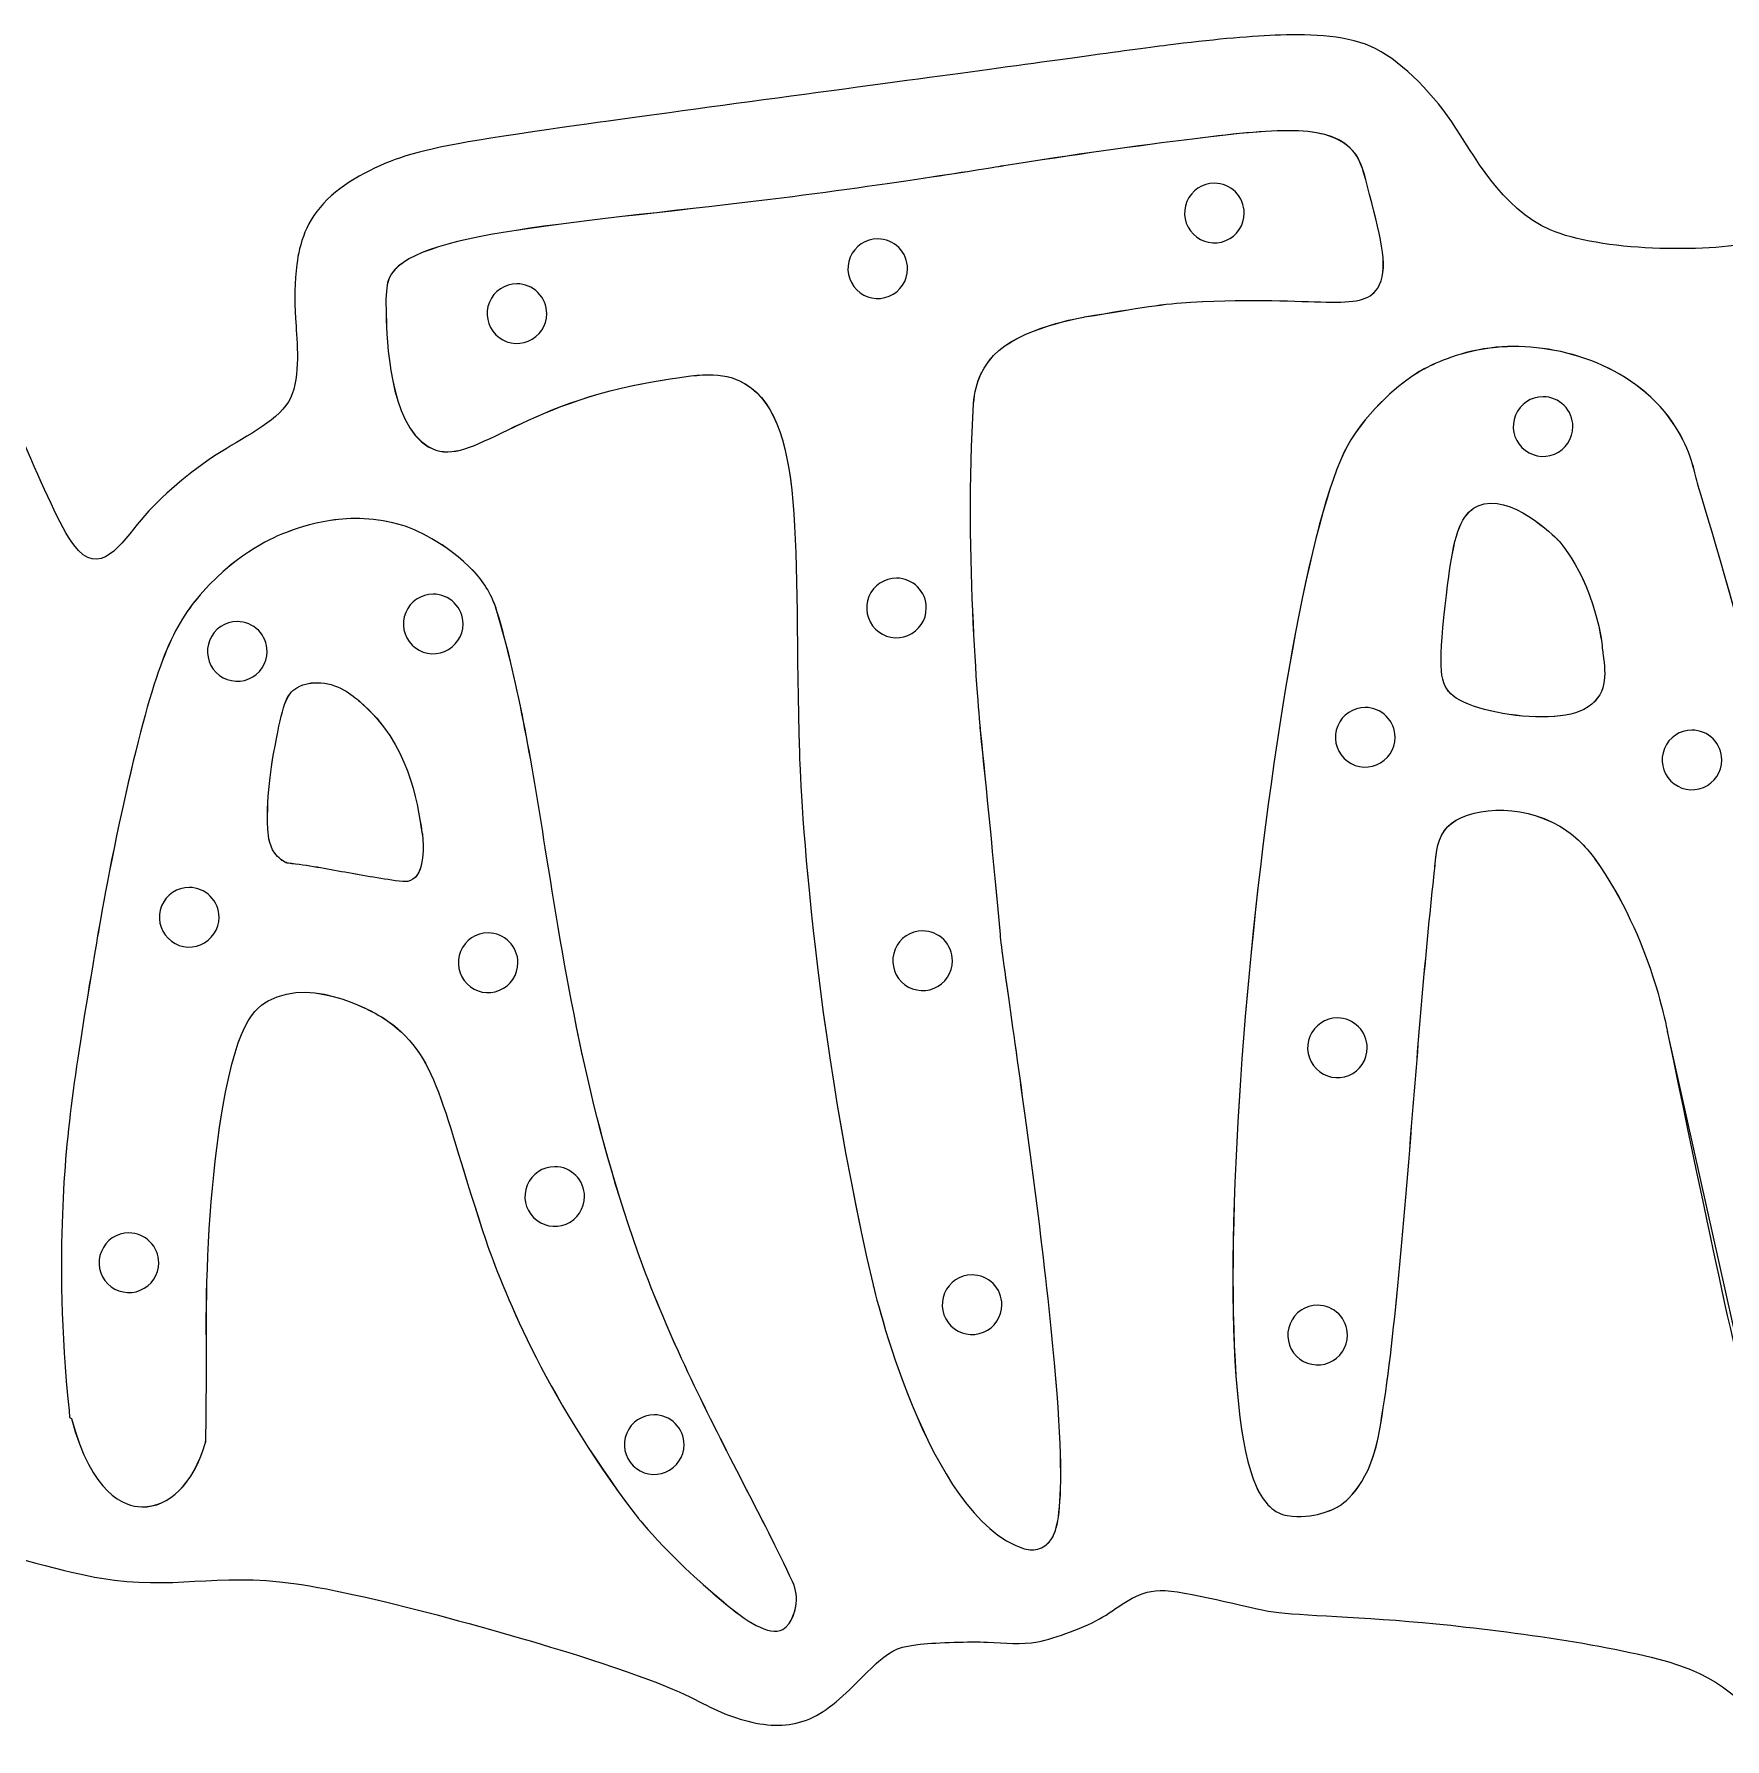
# Model space of a CAD drawing. Header units: millimetres. Extents: x 0 to 3585, y -971 to 31.
# Drawn here: x 59.52 to 84.28, y 0.72 to 25.68 of the extents above; entities that cross this region are included whole.
import ezdxf

# ---------------------------------------------------------------- set-up
doc = ezdxf.new("R2010")
doc.units = ezdxf.units.MM
for name, color, linetype in [('group_bulbs', 7, 'CONTINUOUS'), ('group_text', 7, 'CONTINUOUS'), ('Offset', 7, 'CONTINUOUS'), ('Outline', 7, 'CONTINUOUS')]:
    doc.layers.add(name, color=color, linetype=linetype)

msp = doc.modelspace()

# ---------------------------------------------------------------- linework, layer by layer
at = {"layer": 'group_bulbs', "color": 7}
for points in [[(76.801948, 23.494708)], [(71.872262, 22.680646)], [(66.588565, 22.022508)], [(81.614376, 20.369534)], [(65.362784, 17.480143)], [(72.147031, 17.71387)], [(62.49409, 17.078153)], [(79.010256, 15.821214)], [(83.794903, 15.489618)], [(61.789863, 13.186767)], [(66.166851, 12.520284)], [(72.529131, 12.550293)], [(78.603215, 11.275525)], [(67.141908, 9.098598)], [(60.906706, 8.129156)], [(73.253045, 7.515168)], [(78.313137, 7.070414)], [(68.598975, 5.466875)]]:
    msp.add_lwpolyline(points, close=True, dxfattribs=at)
for points in [[(76.801948, 23.494708), (76.625406, 23.494708), (76.466248, 23.388361), (76.398688, 23.225258)], [(77.110589, 23.366864), (77.028732, 23.448721), (76.917711, 23.494708), (76.801948, 23.494708)], [(76.398688, 23.225258), (76.331128, 23.062155), (76.368472, 22.874415), (76.493306, 22.749581)], [(77.238433, 23.058223), (77.238433, 23.173986), (77.192446, 23.285007), (77.110589, 23.366864)], [(76.968983, 22.654963), (77.132086, 22.722523), (77.238433, 22.881681), (77.238433, 23.058223)], [(76.493306, 22.749581), (76.61814, 22.624747), (76.80588, 22.587403), (76.968983, 22.654963)], [(71.872262, 22.680646), (71.69572, 22.680646), (71.536562, 22.574299), (71.469002, 22.411196)], [(72.180903, 22.552802), (72.099046, 22.634659), (71.988025, 22.680646), (71.872262, 22.680646)], [(72.308747, 22.244161), (72.308747, 22.359924), (72.26276, 22.470945), (72.180903, 22.552802)], [(71.469002, 22.411196), (71.401442, 22.248093), (71.438786, 22.060353), (71.56362, 21.935519)], [(72.039297, 21.840901), (72.2024, 21.908461), (72.308747, 22.067619), (72.308747, 22.244161)], [(66.588565, 22.022508), (66.412023, 22.022508), (66.252865, 21.916162), (66.185306, 21.753059)], [(66.897207, 21.894665), (66.81535, 21.976522), (66.704328, 22.022508), (66.588565, 22.022508)], [(66.185306, 21.753059), (66.117746, 21.589956), (66.15509, 21.402216), (66.279924, 21.277382)], [(67.02505, 21.586023), (67.02505, 21.701786), (66.979064, 21.812808), (66.897207, 21.894665)], [(71.56362, 21.935519), (71.688454, 21.810685), (71.876194, 21.773341), (72.039297, 21.840901)], [(66.755601, 21.182764), (66.918704, 21.250323), (67.02505, 21.409481), (67.02505, 21.586023)], [(66.279924, 21.277382), (66.404758, 21.152548), (66.592498, 21.115204), (66.755601, 21.182764)], [(81.614376, 20.369534), (81.437835, 20.369534), (81.278676, 20.263188), (81.211117, 20.100085)], [(81.923018, 20.241691), (81.841161, 20.323548), (81.730139, 20.369534), (81.614376, 20.369534)], [(82.050861, 19.933049), (82.050861, 20.048812), (82.004875, 20.159834), (81.923018, 20.241691)], [(81.211117, 20.100085), (81.143557, 19.936982), (81.180901, 19.749242), (81.305735, 19.624408)], [(81.781412, 19.52979), (81.944515, 19.597349), (82.050861, 19.756508), (82.050861, 19.933049)], [(81.305735, 19.624408), (81.430569, 19.499574), (81.618309, 19.46223), (81.781412, 19.52979)], [(65.362784, 17.480143), (65.186243, 17.480143), (65.027084, 17.373797), (64.959525, 17.210694)], [(65.671426, 17.3523), (65.589569, 17.434157), (65.478547, 17.480143), (65.362784, 17.480143)], [(72.147031, 17.71387), (71.970489, 17.71387), (71.811331, 17.607524), (71.743771, 17.444421)], [(72.455672, 17.586027), (72.373815, 17.667884), (72.262794, 17.71387), (72.147031, 17.71387)], [(72.583516, 17.277385), (72.583516, 17.393149), (72.537529, 17.50417), (72.455672, 17.586027)], [(65.799269, 17.043658), (65.799269, 17.159421), (65.753283, 17.270443), (65.671426, 17.3523)], [(71.743771, 17.444421), (71.676211, 17.281318), (71.713555, 17.093578), (71.838389, 16.968744)], [(72.314066, 16.874126), (72.477169, 16.941686), (72.583516, 17.100844), (72.583516, 17.277385)], [(62.49409, 17.078153), (62.317548, 17.078153), (62.15839, 16.971807), (62.09083, 16.808703)], [(62.802731, 16.950309), (62.720874, 17.032166), (62.609853, 17.078153), (62.49409, 17.078153)], [(64.959525, 17.210694), (64.891965, 17.047591), (64.929309, 16.859851), (65.054143, 16.735017)], [(65.52982, 16.640399), (65.692923, 16.707958), (65.799269, 16.867117), (65.799269, 17.043658)], [(62.09083, 16.808703), (62.023271, 16.6456), (62.060614, 16.45786), (62.185448, 16.333026)], [(62.930575, 16.641668), (62.930575, 16.757431), (62.884588, 16.868452), (62.802731, 16.950309)], [(65.054143, 16.735017), (65.178977, 16.610183), (65.366717, 16.572839), (65.52982, 16.640399)], [(71.838389, 16.968744), (71.963223, 16.84391), (72.150963, 16.806566), (72.314066, 16.874126)], [(62.661125, 16.238408), (62.824229, 16.305968), (62.930575, 16.465126), (62.930575, 16.641668)], [(62.185448, 16.333026), (62.310282, 16.208192), (62.498022, 16.170849), (62.661125, 16.238408)], [(79.010256, 15.821214), (78.833714, 15.821214), (78.674556, 15.714868), (78.606997, 15.551764)], [(79.318898, 15.69337), (79.237041, 15.775227), (79.126019, 15.821214), (79.010256, 15.821214)], [(78.606997, 15.551764), (78.539437, 15.388661), (78.576781, 15.200921), (78.701615, 15.076087)], [(79.446741, 15.384729), (79.446741, 15.500492), (79.400754, 15.611514), (79.318898, 15.69337)], [(83.794903, 15.489618), (83.618362, 15.489618), (83.459203, 15.383272), (83.391644, 15.220169)], [(84.103545, 15.361775), (84.021688, 15.443631), (83.910666, 15.489618), (83.794903, 15.489618)], [(79.177292, 14.981469), (79.340395, 15.049029), (79.446741, 15.208187), (79.446741, 15.384729)], [(84.231388, 15.053133), (84.231388, 15.168896), (84.185402, 15.279918), (84.103545, 15.361775)], [(78.701615, 15.076087), (78.826448, 14.951254), (79.014188, 14.91391), (79.177292, 14.981469)], [(83.391644, 15.220169), (83.324084, 15.057065), (83.361428, 14.869325), (83.486262, 14.744491)], [(83.961939, 14.649873), (84.125042, 14.717433), (84.231388, 14.876591), (84.231388, 15.053133)], [(83.486262, 14.744491), (83.611096, 14.619658), (83.798836, 14.582314), (83.961939, 14.649873)], [(61.789863, 13.186767), (61.613321, 13.186767), (61.454163, 13.080421), (61.386604, 12.917317)], [(62.098505, 13.058923), (62.016648, 13.14078), (61.905626, 13.186767), (61.789863, 13.186767)], [(62.226348, 12.750282), (62.226348, 12.866045), (62.180361, 12.977066), (62.098505, 13.058923)], [(61.386604, 12.917317), (61.319044, 12.754214), (61.356388, 12.566474), (61.481222, 12.44164)], [(61.956899, 12.347022), (62.120002, 12.414582), (62.226348, 12.57374), (62.226348, 12.750282)], [(66.166851, 12.520284), (65.990309, 12.520284), (65.831151, 12.413938), (65.763591, 12.250834)], [(66.475492, 12.39244), (66.393636, 12.474297), (66.282614, 12.520284), (66.166851, 12.520284)], [(72.529131, 12.550293), (72.35259, 12.550293), (72.193431, 12.443947), (72.125872, 12.280844)], [(72.837773, 12.42245), (72.755916, 12.504306), (72.644894, 12.550293), (72.529131, 12.550293)], [(61.481222, 12.44164), (61.606055, 12.316806), (61.793795, 12.279463), (61.956899, 12.347022)], [(65.763591, 12.250834), (65.696032, 12.087731), (65.733376, 11.899991), (65.858209, 11.775157)], [(66.603336, 12.083799), (66.603336, 12.199562), (66.557349, 12.310584), (66.475492, 12.39244)], [(72.125872, 12.280844), (72.058312, 12.11774), (72.095656, 11.93), (72.22049, 11.805167)], [(72.965616, 12.113808), (72.965616, 12.229571), (72.91963, 12.340593), (72.837773, 12.42245)], [(66.333886, 11.680539), (66.49699, 11.748099), (66.603336, 11.907257), (66.603336, 12.083799)], [(72.696167, 11.710549), (72.85927, 11.778108), (72.965616, 11.937266), (72.965616, 12.113808)], [(65.858209, 11.775157), (65.983043, 11.650324), (66.170783, 11.61298), (66.333886, 11.680539)], [(72.22049, 11.805167), (72.345324, 11.680333), (72.533064, 11.642989), (72.696167, 11.710549)], [(78.603215, 11.275525), (78.426673, 11.275525), (78.267515, 11.169179), (78.199955, 11.006075)], [(78.911856, 11.147681), (78.829999, 11.229538), (78.718978, 11.275525), (78.603215, 11.275525)], [(78.199955, 11.006075), (78.132395, 10.842972), (78.169739, 10.655232), (78.294573, 10.530398)], [(79.0397, 10.83904), (79.0397, 10.954803), (78.993713, 11.065824), (78.911856, 11.147681)], [(78.77025, 10.43578), (78.933353, 10.50334), (79.0397, 10.662498), (79.0397, 10.83904)], [(78.294573, 10.530398), (78.419407, 10.405564), (78.607147, 10.368221), (78.77025, 10.43578)], [(67.141908, 9.098598), (66.965366, 9.098598), (66.806208, 8.992251), (66.738648, 8.829148)], [(67.450549, 8.970754), (67.368692, 9.052611), (67.257671, 9.098598), (67.141908, 9.098598)], [(66.738648, 8.829148), (66.671089, 8.666045), (66.708432, 8.478305), (66.833266, 8.353471)], [(67.578393, 8.662113), (67.578393, 8.777876), (67.532406, 8.888897), (67.450549, 8.970754)], [(67.308943, 8.258853), (67.472047, 8.326413), (67.578393, 8.485571), (67.578393, 8.662113)], [(66.833266, 8.353471), (66.9581, 8.228637), (67.14584, 8.191294), (67.308943, 8.258853)], [(60.906706, 8.129156), (60.730164, 8.129156), (60.571006, 8.02281), (60.503446, 7.859706)], [(61.215347, 8.001312), (61.13349, 8.083169), (61.022469, 8.129156), (60.906706, 8.129156)], [(61.343191, 7.692671), (61.343191, 7.808434), (61.297204, 7.919455), (61.215347, 8.001312)], [(60.503446, 7.859706), (60.435886, 7.696603), (60.47323, 7.508863), (60.598064, 7.384029)], [(61.073741, 7.289411), (61.236844, 7.356971), (61.343191, 7.516129), (61.343191, 7.692671)], [(73.253045, 7.515168), (73.076503, 7.515168), (72.917345, 7.408822), (72.849786, 7.245719)], [(73.561687, 7.387324), (73.47983, 7.469181), (73.368808, 7.515168), (73.253045, 7.515168)], [(60.598064, 7.384029), (60.722898, 7.259195), (60.910638, 7.221852), (61.073741, 7.289411)], [(72.849786, 7.245719), (72.782226, 7.082615), (72.81957, 6.894875), (72.944404, 6.770041)], [(73.68953, 7.078683), (73.68953, 7.194446), (73.643543, 7.305468), (73.561687, 7.387324)], [(73.420081, 6.675423), (73.583184, 6.742983), (73.68953, 6.902141), (73.68953, 7.078683)], [(78.313137, 7.070414), (78.136595, 7.070414), (77.977437, 6.964068), (77.909878, 6.800965)], [(78.621779, 6.942571), (78.539922, 7.024428), (78.4289, 7.070414), (78.313137, 7.070414)], [(72.944404, 6.770041), (73.069237, 6.645208), (73.256977, 6.607864), (73.420081, 6.675423)], [(77.909878, 6.800965), (77.842318, 6.637862), (77.879662, 6.450122), (78.004496, 6.325288)], [(78.749622, 6.633929), (78.749622, 6.749692), (78.703636, 6.860714), (78.621779, 6.942571)], [(78.480173, 6.23067), (78.643276, 6.298229), (78.749622, 6.457388), (78.749622, 6.633929)], [(78.004496, 6.325288), (78.12933, 6.200454), (78.317069, 6.16311), (78.480173, 6.23067)], [(68.598975, 5.466875), (68.422433, 5.466875), (68.263275, 5.360529), (68.195715, 5.197425)], [(68.907616, 5.339031), (68.82576, 5.420888), (68.714738, 5.466875), (68.598975, 5.466875)], [(69.03546, 5.03039), (69.03546, 5.146153), (68.989473, 5.257175), (68.907616, 5.339031)], [(68.195715, 5.197425), (68.128156, 5.034322), (68.1655, 4.846582), (68.290333, 4.721748)], [(68.766011, 4.62713), (68.929114, 4.69469), (69.03546, 4.853848), (69.03546, 5.03039)], [(68.290333, 4.721748), (68.415167, 4.596914), (68.602907, 4.559571), (68.766011, 4.62713)]]:
    msp.add_open_spline(points, degree=3, dxfattribs=at)
at = {"layer": 'group_text', "color": 7}
for points in [[(73.720592, 23.749863)], [(79.074417, 23.331251)], [(79.898421, 20.788735)], [(82.211802, 15.791832)], [(65.097189, 13.333039)], [(66.137109, 8.010059)], [(69.904615, 4.462875)]]:
    msp.add_lwpolyline(points, close=True, dxfattribs=at)
for points in [[(64.94737, 13.271348), (64.920931, 13.271348)], [(83.436792, 11.059316), (85.124459, 3.506677)], [(62.043526, 6.370863), (62.043526, 6.379676), (62.043526, 6.401709)], [(60.029783, 5.529233), (60.038596, 5.427885), (60.065034, 5.414666)]]:
    msp.add_lwpolyline(points, dxfattribs=at)
for points in [[(78.858501, 23.934933), (78.514799, 24.366764), (77.774517, 24.300668), (76.518681, 24.146442)], [(76.518681, 24.146442), (75.663832, 24.040688), (74.729667, 23.908495), (73.720592, 23.749863)], [(73.720592, 23.749863), (73.69856, 23.745456), (72.054958, 23.472257), (70.296788, 23.256342)], [(79.074417, 23.331251), (78.990694, 23.657328), (78.94663, 23.820366), (78.858501, 23.934933)], [(70.296788, 23.256342), (67.177029, 22.872981), (64.863648, 22.758414), (64.696203, 22.040164)], [(79.19339, 21.960848), (79.360835, 22.216422), (79.250674, 22.648253), (79.074417, 23.331251)], [(64.696203, 22.040164), (64.674171, 21.938816), (64.665358, 21.811029), (64.674171, 21.555456)], [(76.456991, 21.753745), (78.334135, 21.855094), (78.94663, 21.586301), (79.19339, 21.960848)], [(74.901518, 21.53783), (75.694677, 21.670023), (76.091257, 21.73612), (76.456991, 21.753745)], [(64.674171, 21.555456), (64.682983, 21.238192), (64.713829, 19.973544), (65.291072, 19.638654)], [(73.566367, 20.973806), (73.940914, 21.379198), (74.901518, 21.53783), (74.901518, 21.53783)], [(73.381296, 20.700606), (73.381296, 20.700606), (73.451799, 20.846019), (73.566367, 20.973806)], [(80.929528, 21.092779), (80.413974, 21.044309), (80.039427, 20.859238), (79.898421, 20.788735)], [(83.511702, 19.995576), (82.908019, 20.863645), (81.779971, 21.172095), (80.929528, 21.092779)], [(68.468115, 20.568413), (69.177552, 20.6962), (69.534474, 20.749077), (69.847331, 20.603665)], [(79.801479, 20.735858), (79.620815, 20.62129), (79.158139, 20.29962), (78.801217, 19.740002)], [(79.898421, 20.788735), (79.863169, 20.771109), (79.832324, 20.753484), (79.801479, 20.735858)], [(65.291072, 19.638654), (65.877129, 19.294952), (66.516063, 20.211491), (68.468115, 20.568413)], [(69.847331, 20.603665), (70.851999, 20.123363), (70.636084, 18.180123), (70.724213, 15.157305)], [(73.275541, 20.264369), (73.288761, 20.43622), (73.324012, 20.577226), (73.381296, 20.700606)], [(73.37689, 15.487788), (73.37689, 15.487788), (73.130129, 18.083181), (73.275541, 20.264369)], [(83.864217, 19.145133), (83.828965, 19.308171), (83.749649, 19.651874), (83.511702, 19.995576)], [(78.801217, 19.740002), (77.712827, 18.025897), (76.456991, 6.56034), (77.413189, 4.423217)], [(80.665141, 18.774992), (81.127818, 18.977688), (81.788784, 18.316722), (81.828442, 18.277064)], [(83.881843, 19.079036), (83.877436, 19.092256), (83.87303, 19.114288), (83.864217, 19.145133)], [(86.26132, 9.825512), (85.437316, 13.615051), (84.366551, 17.51475), (83.881843, 19.079036)], [(64.916525, 18.484167), (64.132178, 18.726521), (63.453587, 18.475354), (63.198013, 18.378412)], [(80.528542, 18.67805), (80.5682, 18.717708), (80.607858, 18.748553), (80.665141, 18.774992)], [(65.965258, 17.805575), (65.546646, 18.241813), (65.079563, 18.435696), (64.916525, 18.484167)], [(80.180433, 17.307648), (80.277375, 18.17131), (80.352284, 18.506199), (80.528542, 18.67805)], [(63.198013, 18.378412), (63.070226, 18.329942), (62.515015, 18.105213), (61.990649, 17.51475)], [(81.828442, 18.277064), (81.828442, 18.277064), (82.299931, 17.787949), (82.462969, 16.840565)], [(66.295741, 17.232738), (66.229644, 17.448654), (66.115076, 17.646943), (65.965258, 17.805575)], [(61.990649, 17.51475), (61.554411, 17.025635), (61.298838, 16.470424), (60.897852, 14.721067)], [(67.022803, 13.645896), (66.820107, 14.923763), (66.626224, 16.131128), (66.295741, 17.232738)], [(80.299407, 15.990122), (80.096711, 16.157567), (80.079085, 16.369076), (80.180433, 17.307648)], [(82.462969, 16.840565), (82.480595, 16.739217), (82.485001, 16.633462), (82.493814, 16.589398)], [(82.493814, 16.589398), (82.529065, 16.302979), (82.57313, 15.990122), (82.211802, 15.791832)], [(63.048194, 15.258653), (63.158355, 15.844709), (63.20242, 16.007748), (63.365458, 16.109096)], [(63.365458, 16.109096), (63.484432, 16.179599), (63.607812, 16.184005), (63.660689, 16.184005)], [(63.660689, 16.184005), (63.960327, 16.188412), (64.180649, 15.998935), (64.295217, 15.901993)], [(81.599307, 15.681671), (81.101379, 15.681671), (80.510916, 15.813864), (80.299407, 15.990122)], [(64.295217, 15.901993), (65.004654, 15.289498), (65.128034, 14.456681), (65.198537, 13.989598)], [(82.211802, 15.791832), (82.070796, 15.716923), (81.846067, 15.681671), (81.599307, 15.681671)], [(73.667715, 12.495815), (73.566367, 13.632677), (73.465018, 14.619719), (73.37689, 15.487788)], [(62.94244, 14.038069), (62.911595, 14.553623), (63.021756, 15.130866), (63.048194, 15.258653)], [(70.724213, 15.157305), (70.724213, 15.157305), (70.825561, 11.54843), (71.803791, 7.371125)], [(60.897852, 14.721067), (60.642278, 13.615051), (60.496865, 12.751389), (60.430769, 12.372435)], [(80.215684, 14.073321), (80.497697, 14.359739), (81.27323, 14.430242), (81.859287, 14.082133)], [(63.083446, 13.641489), (62.964472, 13.760463), (62.946846, 13.927908), (62.94244, 14.038069)], [(65.198537, 13.989598), (65.20735, 13.985192), (65.264634, 13.50489), (65.097189, 13.333039)], [(80.03502, 13.526922), (80.04824, 13.694367), (80.065866, 13.919095), (80.215684, 14.073321)], [(81.859287, 14.082133), (82.150112, 13.910282), (82.308743, 13.68996), (82.37484, 13.601831)], [(63.242078, 13.540141), (63.20242, 13.544548), (63.140729, 13.579799), (63.083446, 13.641489)], [(64.070488, 13.407948), (63.801695, 13.456419), (63.52409, 13.509296), (63.242078, 13.540141)], [(68.432864, 7.648731), (67.644111, 9.781448), (67.313628, 11.834849), (67.022803, 13.645896)], [(80.026208, 13.438793), (80.030614, 13.465232), (80.030614, 13.49167), (80.03502, 13.526922)], [(82.37484, 13.601831), (83.207657, 12.438531), (83.436792, 11.059316), (83.436792, 11.059316)], [(64.920931, 13.271348), (64.630106, 13.3066), (64.348094, 13.359477), (64.070488, 13.407948)], [(65.097189, 13.333039), (65.057531, 13.293381), (65.004654, 13.271348), (64.94737, 13.271348)], [(79.704537, 9.86517), (79.801479, 11.081348), (79.902827, 12.34159), (80.026208, 13.438793)], [(73.835159, 11.248793), (73.751437, 11.852475), (73.680934, 12.332777), (73.667715, 12.495815)], [(60.430769, 12.372435), (60.139944, 10.631891), (59.981312, 9.684506), (59.932841, 8.402232)], [(62.946846, 11.526398), (63.629844, 11.905352), (64.581635, 11.306076), (64.6257, 11.279638)], [(62.193345, 9.371649), (62.413667, 11.076941), (62.691273, 11.385392), (62.946846, 11.526398)], [(64.6257, 11.279638), (65.445298, 10.750865), (65.471736, 9.988551), (66.137109, 8.010059)], [(74.412403, 6.732192), (74.258178, 8.270039), (74.002604, 10.06346), (73.835159, 11.248793)], [(79.197797, 5.128247), (79.409306, 6.216638), (79.550312, 7.988027), (79.704537, 9.86517)], [(62.043526, 6.401709), (62.030307, 7.186055), (62.061152, 8.344949), (62.193345, 9.371649)], [(59.932841, 8.402232), (59.906403, 7.688389), (59.906403, 6.705753), (60.029783, 5.529233)], [(66.137109, 8.010059), (66.361837, 7.366719), (66.961113, 5.79362), (68.318296, 4.013418)], [(69.904615, 4.462875), (69.393468, 5.45873), (68.864695, 6.485431), (68.432864, 7.648731)], [(71.803791, 7.371125), (71.803791, 7.371125), (72.592543, 3.956134), (74.015823, 3.506677)], [(74.3419, 3.568368), (74.469687, 3.674122), (74.703228, 3.872412), (74.412403, 6.732192)], [(62.039119, 5.599736), (62.043526, 5.912594), (62.043526, 6.291548), (62.043526, 6.370863)], [(62.0259, 5.044525), (62.034713, 5.070964), (62.034713, 5.097402), (62.039119, 5.599736)], [(60.065034, 5.414666), (60.360266, 4.304243), (60.836161, 4.123579), (61.096141, 4.119173)], [(61.096141, 4.119173), (61.497127, 4.11036), (61.849643, 4.462875), (62.0259, 5.044525)], [(78.598521, 4.114766), (78.655805, 4.145611), (79.052384, 4.387965), (79.197797, 5.128247)], [(70.622865, 3.026375), (70.402543, 3.502271), (70.160188, 3.969354), (69.904615, 4.462875)], [(77.413189, 4.423217), (77.527756, 4.167643), (77.681981, 4.022231), (77.867052, 3.991386)], [(68.318296, 4.013418), (68.318296, 4.013418), (68.767753, 3.422955), (69.61379, 2.726738)], [(77.867052, 3.991386), (78.250412, 3.929696), (78.558863, 4.092734), (78.598521, 4.114766)], [(74.015823, 3.506677), (74.055481, 3.493458), (74.095139, 3.489052), (74.130391, 3.489052)], [(74.130391, 3.489052), (74.209707, 3.489052), (74.28021, 3.51549), (74.3419, 3.568368)], [(70.671335, 2.660641), (70.693368, 2.779615), (70.680148, 2.907402), (70.622865, 3.026375)], [(69.61379, 2.726738), (69.93546, 2.457945), (70.279162, 2.215591), (70.481859, 2.325752)], [(70.481859, 2.325752), (70.627271, 2.405067), (70.671335, 2.647422), (70.671335, 2.660641)]]:
    msp.add_open_spline(points, degree=3, dxfattribs=at)
at = {"layer": 'Offset', "color": 7}
for points in [[(78.031129, 24.260348)], [(80.930096, 21.091979)], [(80.664604, 18.774756)], [(63.858403, 18.558066)], [(63.661224, 16.18423)]]:
    msp.add_lwpolyline(points, close=True, dxfattribs=at)
for points in [[(64.9477, 13.271596), (64.920372, 13.271596)], [(62.04289, 6.370683), (62.04289, 6.380444), (62.04289, 6.401918)], [(60.03019, 5.529299), (60.037998, 5.427786), (60.065331, 5.414121)]]:
    msp.add_lwpolyline(points, dxfattribs=at)
for points in [[(78.031129, 24.260348), (77.646116, 24.278524), (77.146114, 24.224234), (76.518197, 24.147122)], [(78.858847, 23.934336), (78.686996, 24.150251), (78.416141, 24.242171), (78.031129, 24.260348)], [(76.518197, 24.147122), (75.663353, 24.041368), (74.729814, 23.909463), (73.720741, 23.750832)], [(73.720741, 23.750832), (73.698709, 23.746426), (72.054804, 23.472849), (70.296641, 23.256934)], [(79.073585, 23.331116), (78.989863, 23.657192), (78.946975, 23.819769), (78.858847, 23.934336)], [(70.296641, 23.256934), (67.176885, 22.873574), (64.863317, 22.758981), (64.695873, 22.040733)], [(79.192669, 21.960694), (79.360114, 22.216267), (79.249843, 22.648119), (79.073585, 23.331116)], [(64.695873, 22.040733), (64.673841, 21.939385), (64.665583, 21.810216), (64.674396, 21.554643)], [(76.457679, 21.753764), (78.33482, 21.855112), (78.945909, 21.586147), (79.192669, 21.960694)], [(74.901802, 21.537074), (75.69496, 21.669267), (76.091949, 21.736139), (76.457679, 21.753764)], [(64.674396, 21.554643), (64.683209, 21.23738), (64.71404, 19.974456), (65.291283, 19.639567)], [(73.56652, 20.972897), (73.941067, 21.378289), (74.901802, 21.537074), (74.901802, 21.537074)], [(73.381066, 20.701546), (73.381066, 20.701546), (73.451953, 20.845111), (73.56652, 20.972897)], [(80.930096, 21.091979), (80.414543, 21.043509), (80.038405, 20.859897), (79.897399, 20.789394)], [(83.510861, 19.994861), (82.907184, 20.862928), (81.780538, 21.171295), (80.930096, 21.091979)], [(68.467459, 20.568799), (69.176895, 20.696585), (69.534786, 20.74935), (69.847643, 20.603938)], [(79.801744, 20.736685), (79.621081, 20.622118), (79.157202, 20.298744), (78.800281, 19.739127)], [(79.897399, 20.789394), (79.862148, 20.771768), (79.832589, 20.754311), (79.801744, 20.736685)], [(65.291283, 19.639567), (65.877339, 19.295865), (66.515409, 20.211878), (68.467459, 20.568799)], [(69.847643, 20.603938), (70.852306, 20.123637), (70.636038, 18.180201), (70.724167, 15.15739)], [(73.275647, 20.264261), (73.288866, 20.436111), (73.323783, 20.578166), (73.381066, 20.701546)], [(73.377162, 15.487306), (73.377162, 15.487306), (73.130234, 18.083077), (73.275647, 20.264261)], [(83.864204, 19.145669), (83.828953, 19.308706), (83.748809, 19.65116), (83.510861, 19.994861)], [(78.800281, 19.739127), (77.711896, 18.025026), (76.456097, 6.559539), (77.412289, 4.42242)], [(80.664604, 18.774756), (81.127279, 18.977452), (81.788438, 18.316612), (81.828096, 18.276954)], [(83.881773, 19.079295), (83.877366, 19.092514), (83.873017, 19.114824), (83.864204, 19.145669)], [(86.261468, 9.82602), (85.437465, 13.61555), (84.366481, 17.515012), (83.881773, 19.079295)], [(80.527951, 18.677148), (80.567609, 18.716806), (80.60732, 18.748318), (80.664604, 18.774756)], [(63.85839, 18.558066), (63.558753, 18.513451), (63.326344, 18.426937), (63.198557, 18.378466)], [(64.916481, 18.483884), (64.524308, 18.60506), (64.158041, 18.602681), (63.858403, 18.558066)], [(65.964794, 17.806482), (65.546182, 18.242718), (65.079519, 18.435413), (64.916481, 18.483884)], [(80.180464, 17.306727), (80.277406, 18.170387), (80.351694, 18.505297), (80.527951, 18.677148)], [(63.198557, 18.378466), (63.070771, 18.329996), (62.514533, 18.10607), (61.990167, 17.515608)], [(81.828096, 18.276954), (81.828096, 18.276954), (82.29951, 17.787541), (82.462548, 16.840158)], [(66.294708, 17.232544), (66.228611, 17.448459), (66.114613, 17.64785), (65.964794, 17.806482)], [(61.990167, 17.515608), (61.55393, 17.026495), (61.297939, 16.469457), (60.896953, 14.720104)], [(67.022867, 13.646412), (66.820171, 14.924277), (66.625191, 16.130936), (66.294708, 17.232544)], [(80.299548, 15.990966), (80.096852, 16.15841), (80.079116, 16.368157), (80.180464, 17.306727)], [(82.462548, 16.840158), (82.480174, 16.73881), (82.484972, 16.634345), (82.493785, 16.590281)], [(82.493785, 16.590281), (82.529037, 16.303863), (82.572048, 15.990134), (82.21072, 15.791845)], [(63.048241, 15.258903), (63.158401, 15.844958), (63.201457, 16.0087), (63.36449, 16.110048)], [(63.36449, 16.110048), (63.483464, 16.180551), (63.608347, 16.18423), (63.661224, 16.18423)], [(63.661224, 16.18423), (63.960857, 16.188637), (64.181109, 15.998107), (64.295676, 15.901166)], [(81.599689, 15.682523), (81.101766, 15.682523), (80.511057, 15.814708), (80.299548, 15.990966)], [(64.295676, 15.901166), (65.005112, 15.288672), (65.127073, 14.457075), (65.197576, 13.989994)], [(82.21072, 15.791845), (82.069714, 15.716935), (81.846449, 15.682523), (81.599689, 15.682523)], [(73.668035, 12.496586), (73.566687, 13.633444), (73.465291, 14.619239), (73.377162, 15.487306)], [(62.942825, 14.038798), (62.91198, 14.55435), (63.021802, 15.131116), (63.048241, 15.258903)], [(70.724167, 15.15739), (70.724167, 15.15739), (70.825484, 11.547489), (71.803712, 7.370193)], [(60.896953, 14.720104), (60.64138, 13.61409), (60.496483, 12.7506), (60.430386, 12.371647)], [(80.215606, 14.073937), (80.497617, 14.360355), (81.273273, 14.429853), (81.859329, 14.081745)], [(63.083382, 13.640556), (62.964408, 13.759529), (62.947232, 13.928637), (62.942825, 14.038798)], [(65.197576, 13.989994), (65.206389, 13.985587), (65.265462, 13.503964), (65.098017, 13.332113)], [(80.034052, 13.52733), (80.047271, 13.694774), (80.065787, 13.919712), (80.215606, 14.073937)], [(81.859329, 14.081745), (82.150154, 13.909895), (82.308605, 13.689641), (82.374701, 13.601512)], [(63.241507, 13.540995), (63.201849, 13.545402), (63.140666, 13.578865), (63.083382, 13.640556)], [(64.071177, 13.408248), (63.802384, 13.456718), (63.523519, 13.51015), (63.241507, 13.540995)], [(68.432331, 7.649353), (67.643584, 9.782066), (67.313692, 11.835369), (67.022867, 13.646412)], [(80.026243, 13.439482), (80.03065, 13.465921), (80.029636, 13.492079), (80.034052, 13.52733)], [(82.374701, 13.601512), (83.207518, 12.438214), (83.436679, 11.05979), (83.436679, 11.05979)], [(64.920372, 13.271596), (64.629547, 13.306847), (64.348782, 13.359777), (64.071177, 13.408248)], [(65.098017, 13.332113), (65.058359, 13.292455), (65.004984, 13.271596), (64.9477, 13.271596)], [(79.704137, 9.865063), (79.801079, 11.081238), (79.902863, 12.342281), (80.026243, 13.439482)], [(73.835921, 11.24915), (73.752198, 11.852831), (73.681255, 12.333547), (73.668035, 12.496586)], [(60.430386, 12.371647), (60.139562, 10.631107), (59.981053, 9.685161), (59.932583, 8.40289)], [(62.946743, 11.526358), (63.62974, 11.905311), (64.581543, 11.306823), (64.625608, 11.280385)], [(62.193207, 9.371165), (62.413529, 11.076454), (62.69117, 11.385352), (62.946743, 11.526358)], [(64.625608, 11.280385), (65.4452, 10.751613), (65.471211, 9.988991), (66.136583, 8.010504)], [(74.411811, 6.731834), (74.257586, 8.269678), (74.003365, 10.063821), (73.835921, 11.24915)], [(83.436679, 11.05979), (84.322372, 6.798772), (84.323337, 6.798457), (85.125304, 3.506853)], [(79.198525, 5.129105), (79.410034, 6.217493), (79.549912, 7.987924), (79.704137, 9.865063)], [(62.04289, 6.401918), (62.029671, 7.186262), (62.061014, 8.344467), (62.193207, 9.371165)], [(59.932583, 8.40289), (59.906144, 7.689048), (59.906809, 6.705816), (60.03019, 5.529299)], [(66.136583, 8.010504), (66.361311, 7.367165), (66.961926, 5.794615), (68.319108, 4.014417)], [(69.904266, 4.463415), (69.393124, 5.459269), (68.864162, 6.486055), (68.432331, 7.649353)], [(71.803712, 7.370193), (71.803712, 7.370193), (72.592244, 3.956309), (74.015518, 3.506853)], [(74.341532, 3.569323), (74.469319, 3.675077), (74.702635, 3.872061), (74.411811, 6.731834)], [(62.038969, 5.599577), (62.043375, 5.912434), (62.04289, 6.291368), (62.04289, 6.370683)], [(62.025304, 5.045162), (62.034117, 5.0716), (62.034562, 5.097244), (62.038969, 5.599577)], [(60.065331, 5.414121), (60.360562, 4.303701), (60.836096, 4.124241), (61.096075, 4.119834)], [(61.096075, 4.119834), (61.497061, 4.111021), (61.849047, 4.463513), (62.025304, 5.045162)], [(78.599211, 4.113977), (78.656494, 4.144823), (79.053113, 4.388824), (79.198525, 5.129105)], [(70.622664, 3.02662), (70.402343, 3.502515), (70.159839, 3.969895), (69.904266, 4.463415)], [(77.412289, 4.42242), (77.526856, 4.166847), (77.682077, 4.021836), (77.867148, 3.990991)], [(68.319108, 4.014417), (68.319108, 4.014417), (68.767361, 3.422202), (69.613392, 2.725986)], [(77.867148, 3.990991), (78.250507, 3.929301), (78.559553, 4.091945), (78.599211, 4.113977)], [(74.015518, 3.506853), (74.055176, 3.493634), (74.095446, 3.489284), (74.130698, 3.489284)], [(74.130698, 3.489284), (74.210014, 3.489284), (74.279842, 3.516446), (74.341532, 3.569323)], [(70.67147, 2.661565), (70.693502, 2.780538), (70.679948, 2.907646), (70.622664, 3.02662)], [(69.613392, 2.725986), (69.935062, 2.457194), (70.279412, 2.215631), (70.482108, 2.325792)], [(70.482108, 2.325792), (70.62752, 2.405108), (70.67147, 2.648345), (70.67147, 2.661565)]]:
    msp.add_open_spline(points, degree=3, dxfattribs=at)
at = {"layer": 'Outline', "color": 7}
for points in [[(76.119612, 25.515387), (75.495382, 25.436616), (74.409472, 25.282803), (72.783597, 25.062345)], [(77.691957, 25.660814), (77.274954, 25.643661), (76.743837, 25.594158), (76.119612, 25.515387)], [(79.090209, 25.498673), (78.692964, 25.67419), (78.108965, 25.677967), (77.691957, 25.660814)], [(80.277401, 24.392731), (79.953065, 24.865493), (79.487454, 25.323156), (79.090209, 25.498673)], [(72.783597, 25.062345), (71.157727, 24.841888), (68.364921, 24.469759), (67.055719, 24.282093)], [(67.055719, 24.282093), (65.746517, 24.094427), (65.204816, 23.987116), (64.806703, 23.841086)], [(81.720624, 22.811692), (80.996307, 23.122371), (80.601741, 23.919968), (80.277401, 24.392731)], [(64.806703, 23.841086), (64.40859, 23.695055), (63.968699, 23.454949), (63.705168, 23.140851)], [(63.705168, 23.140851), (63.441636, 22.826753), (63.37984, 22.467816), (63.354406, 22.211858)], [(84.729676, 22.635665), (83.984279, 22.47113), (82.444946, 22.501012), (81.720624, 22.811692)], [(63.354406, 22.211858), (63.328972, 21.9559), (63.334242, 21.699219), (63.353789, 21.404163)], [(60.098796, 18.201192), (59.721834, 18.711247), (59.037078, 20.607323), (58.559001, 21.497305)], [(63.353789, 21.404163), (63.373336, 21.109108), (63.419828, 20.585506), (63.242817, 20.293539)], [(63.242817, 20.293539), (63.065806, 20.001572), (62.550451, 19.755268), (62.186541, 19.520618)], [(62.186541, 19.520618), (61.822631, 19.285968), (61.37428, 18.910198), (61.08457, 18.567421)], [(61.08457, 18.567421), (60.794859, 18.224644), (60.475758, 17.691138), (60.098796, 18.201192)], [(55.879899, 4.351532), (57.313335, 3.990753), (59.46571, 3.251225), (60.50473, 3.073897)], [(60.50473, 3.073897), (61.543751, 2.896569), (62.175044, 3.158752), (63.323178, 2.99793)], [(63.323178, 2.99793), (64.471306, 2.837107), (66.688288, 2.206762), (67.818059, 1.835608)], [(75.169654, 2.507516), (75.421799, 2.656468), (75.644796, 2.88817), (76.007164, 2.894909)], [(76.007164, 2.894909), (76.369536, 2.901648), (77.286948, 2.63787), (77.668621, 2.582219)], [(74.216096, 2.144254), (74.468091, 2.193047), (74.917513, 2.358565), (75.169654, 2.507516)], [(77.668621, 2.582219), (78.050293, 2.526569), (78.957681, 2.515499), (80.050473, 2.406956)], [(80.050473, 2.406956), (81.143266, 2.298414), (82.831704, 2.068621), (83.628578, 1.792533)], [(71.887164, 1.859988), (72.086525, 2.034197), (72.222807, 2.080328), (72.493631, 2.108439)], [(72.493631, 2.108439), (72.76446, 2.13655), (73.212234, 2.148108), (73.476871, 2.139496)], [(73.476871, 2.139496), (73.741509, 2.130884), (73.9641, 2.095461), (74.216096, 2.144254)], [(67.818059, 1.835608), (68.947831, 1.464454), (69.188264, 1.296315), (69.470505, 1.162803)], [(71.167513, 1.189859), (71.42566, 1.382837), (71.687808, 1.685779), (71.887164, 1.859988)], [(83.628578, 1.792533), (84.425456, 1.516444), (84.706653, 1.031161), (85.069078, 0.722716)], [(69.470505, 1.162803), (69.752746, 1.029291), (70.076364, 0.930461), (70.36566, 0.922504)], [(70.36566, 0.922504), (70.654956, 0.914546), (70.909371, 0.996881), (71.167513, 1.189859)]]:
    msp.add_open_spline(points, degree=3, dxfattribs=at)

doc.saveas('drawing.dxf')
